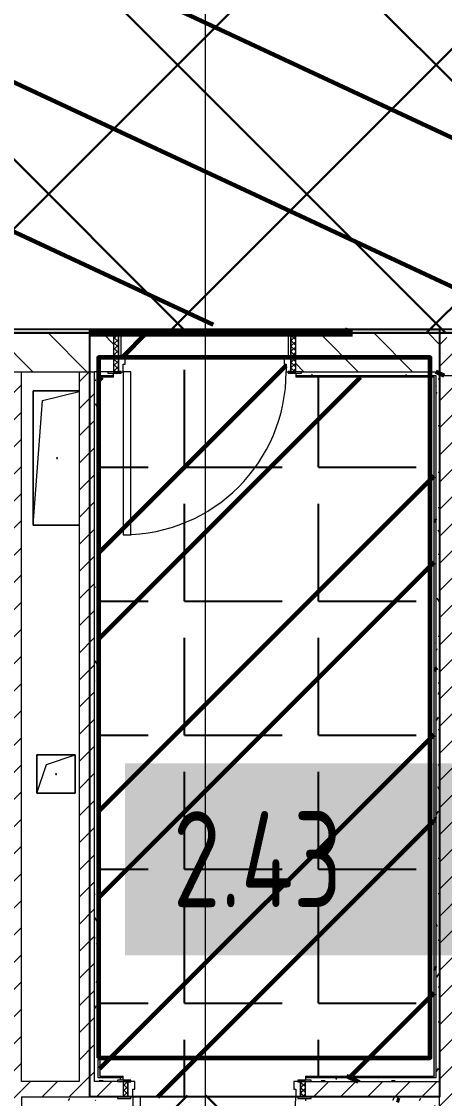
# Model space of a CAD drawing. Header units: millimetres. Extents: x -164500 to 426394, y -23753 to 102118.
# Drawn here: x 258522 to 260727, y 6611 to 12224 of the extents above; entities that cross this region are included whole.
import ezdxf
from ezdxf import colors
from ezdxf.entities.mleader import LeaderData, LeaderLine
from ezdxf.math import Vec2, Vec3

# ---------------------------------------------------------------- set-up
doc = ezdxf.new("R2010")
doc.units = ezdxf.units.MM
doc.linetypes.add('Осевая', pattern=[6350, 1270, -952.5, 3175, -952.5])
for name, color, linetype, lineweight in [('0) шлифовка', 5, 'Continuous', 60), ('196 1-3 этаж гидро изол', 6, 'Continuous', 60), ('284 стык. профилей', 1, 'Continuous', 120), ('5.2) Л-1 Линолеум', 100, 'Continuous', 30), ('9.1) Рулон', 30, 'Continuous', 30), ('A-DOOR-2', 7, 'Continuous', 5), ('A-DOOR-FRAM-2', 7, 'Continuous', 5), ('A-FLOR', 7, 'Continuous', 9), ('A-GENM', 7, 'Continuous', 9), ('A-WALL', 7, 'Continuous', 5), ('I-WALL', 7, 'Continuous', 5), ('Оси', 7, 'Continuous', 9), ('Оси-2', 7, 'Осевая', 9)]:
    doc.layers.add(name, color=color, linetype=linetype, lineweight=lineweight)
doc.layers.add('1.2) плитка КР3', color=160, linetype='Continuous')
doc.layers.add('A-AREA-PATT-2', color=7, linetype='Continuous', lineweight=5, true_color=0xcde0ef, transparency=1)
for name, color, linetype, lineweight, true_color in [('A-DOOR-1', 7, 'Continuous', 5, 0xc0c0c0), ('A-DOOR-FRAM-1', 7, 'Continuous', 5, 0xc0c0c0), ('A-WALL-1', 9, 'Continuous', 5, 0x808080), ('A-WALL-FNSH-1', 9, 'Continuous', 5, 0x808080)]:
    doc.layers.add(name, color=color, linetype=linetype, lineweight=lineweight, true_color=true_color)
doc.styles.add('СПДС', font='ГОСТ тип А.ttf', dxfattribs={"width": 0.9})
pattern_1 = [(155, (191173.1, 26480), (-297.8825, -638.811), [])]
pattern_2 = [(45, (148772.12, -0.94), (-70.71068, 70.71068), [])]
pattern_3 = [(0, (148772.123, -0.94), (243.84, 60.96), [20.117, -162.763, 20.117, -162.763, -975.36]), (0, (148772.123, -0.94), (243.84, 60.96), [-365.76, 20.117, -345.643, 20.117, -162.763, -426.72]), (0, (148772.123, -0.94), (243.84, 60.96), [-914.4, 20.117, -101.803, 20.117, -284.683]), (120, (148863.563, 29.54), (-174.71291, 180.691634), [20.117, -162.763, 20.117, -162.763, -975.36]), (120, (148863.563, 29.54), (-174.71291, 180.691634), [-365.76, 20.117, -345.643, 20.117, -162.763, -426.72]), (120, (148863.563, 29.54), (-174.71291, 180.691634), [-914.4, 20.117, -101.803, 20.117, -284.683]), (240, (148894.043, 151.46), (-69.12709, -241.651634), [20.117, -162.763, 20.117, -162.763, -975.36]), (240, (148894.043, 151.46), (-69.12709, -241.651634), [-365.76, 20.117, -345.643, 20.117, -162.763, -426.72]), (240, (148894.043, 151.46), (-69.12709, -241.651634), [-914.4, 20.117, -101.803, 20.117, -284.683])]

# ---------------------------------------------------------------- blocks, each defined once
blk = doc.blocks.new('GM_Отверстие прямоугольное _в плите_ - Отверстие-21985682-Объем проектирования 2 этажа')
at = {"layer": 'A-GENM'}
for p, q in [((-125, -350), (-125, 350)), ((-125, 350), (115, 350)), ((115, 350), (-125, 350)), ((-125, 350), (-125, -350)), ((-75, 300), (115, 347.5)), ((-125, -350), (-75, 300)), ((115, -350), (-125, -350)), ((-125, -350), (115, -350))]:
    blk.add_line(p, q, dxfattribs=at)
for start, end in [(360, 180), (180, 360)]:
    blk.add_arc((0, 0), 2.5, start, end, dxfattribs=at)
blk = doc.blocks.new('GM_Отверстие прямоугольное _в плите_ - Отверстие-21604341-Объем проектирования 2 этажа')
at = {"layer": 'A-GENM'}
for p, q in [((-100, -100), (-100, 100)), ((-100, 100), (100, 100)), ((100, 100), (-100, 100)), ((-100, 100), (-100, -100)), ((-50, 50), (100, 100)), ((100, 100), (100, -100)), ((100, -100), (100, 100)), ((-100, -100), (-50, 50)), ((100, -100), (-100, -100)), ((-100, -100), (100, -100))]:
    blk.add_line(p, q, dxfattribs=at)
for start, end in [(360, 180), (180, 360)]:
    blk.add_arc((0, 0), 2.5, start, end, dxfattribs=at)

msp = doc.modelspace()

# ---------------------------------------------------------------- hatches: boundary and pattern name
at = {"layer": '0) шлифовка', "true_color": 0x2776bb}
h = msp.add_hatch(dxfattribs=at)
h.set_pattern_fill('ANSI31', color=152, scale=222, angle=110)
h.set_pattern_definition([(155, (149298.1, 20823.34), (-297.8825, -638.811), [])])
h.paths.add_polyline_path([(269131.123, 13382.092), (247337.033, 13382.092), (247337.033, 11340), (249581.123, 11340), (249581.123, 10644.781), (270211.701, 10644.781), (270211.701, 12429), (269131.123, 12429)])
h = msp.add_hatch(dxfattribs=at)
h.set_pattern_fill('ANSI31', color=152, scale=222, angle=110)
h.set_pattern_definition(pattern_1)
h.paths.add_polyline_path([(269961.123, 10600), (269961.123, 10620), (260702.123, 10620), (260702.123, 10600)], flags=16)
h.paths.add_polyline_path([(260002.123, 6708), (260002.123, 6729), (259962.123, 6729), (259962.123, 6708)], flags=16)
h.paths.add_polyline_path([(259952.123, 10600), (259952.123, 10400), (259982.123, 10400), (260702.123, 10400), (268022.123, 10380), (267572.123, 10380), (267572.123, 10080), (260782.123, 10080), (260782.123, 10380), (260682.123, 10380), (260682.123, 6700), (260032.123, 6700), (260002.123, 6700), (260002.123, 6620), (260032.123, 6620), (260682.123, 6600), (260002.123, 6600), (259952.123, 6615), (259952.123, 6660), (259942.123, 6660), (259942.123, 6700), (259977.123, 6700), (260002.123, 6700), (260002.123, 6729), (260673.123, 6729), (260673.123, 10371), (259952.123, 10371), (259894.981, 10401), (259902.123, 10401), (259902.123, 10440), (259892.123, 10440), (259892.123, 10480), (259912.123, 10600)], flags=17)
h.paths.add_polyline_path([(259927.123, 10400), (259952.123, 10400), (260682.123, 10380), (259952.123, 10380), (259927.123, 10400), (259912.123, 10400), (259912.123, 10401), (259927.123, 10600)], flags=16)
h.paths.add_polyline_path([(259977.123, 6700), (259977.123, 6620), (259962.123, 6620), (259962.123, 6621), (259976.934, 6699), (259962.123, 6699), (259962.123, 6700)], flags=16)
h.paths.add_polyline_path([(259977.123, 6620), (259977.123, 6621), (259962.123, 6621), (259962.123, 6620)], flags=0)
h.paths.add_polyline_path([(262808.234, 10130), (262870.734, 10317.5), (263308.234, 10380), (263308.234, 10130)], flags=16)
h.paths.add_polyline_path([(263055.734, 10255, -1), (263060.734, 10255, -1)], flags=0)
h.paths.add_polyline_path([(264667.123, 10130), (264729.623, 10317.5), (265167.123, 10380), (265167.123, 10130)], flags=16)
h.paths.add_polyline_path([(264914.623, 10255, -1), (264919.623, 10255, -1)], flags=0)
h.paths.add_polyline_path([(267677.123, 8562.5), (267927.123, 8562.5), (267927.123, 8312.5), (267677.123, 8312.5)], flags=16)
h.paths.add_polyline_path([(267799.623, 8437.5, -1), (267804.623, 8437.5, -1)], flags=0)
h = msp.add_hatch(dxfattribs=at)
h.set_pattern_fill('ANSI31', color=152, scale=222, angle=110)
h.set_pattern_definition(pattern_1)
h.paths.add_polyline_path([(269961.123, 10600), (269961.123, 10620), (260702.123, 10620), (260702.123, 10600)], flags=16)
h.paths.add_polyline_path([(259952.123, 10621), (259952.123, 10608), (259982.123, 10608), (269961.123, 10621)], flags=17)
at = {"layer": '1.2) плитка КР3'}
h = msp.add_hatch(dxfattribs=at)
h.set_pattern_fill('ANGLE', color=256, scale=100)
h.set_pattern_definition([(0, (241211.1, 10599.06), (0, 698.5), [508, -190.5]), (90, (241211.1, 10599.06), (-698.5, 4e-14), [508, -190.5])])
h.paths.add_polyline_path([(259902.123, 10439.059), (259892.123, 10439.059), (259892.123, 10479.059), (259912.123, 10479.059), (259912.123, 10599.059), (259042.123, 10599.059), (259042.123, 10479.059), (259062.123, 10479.059), (259062.123, 10439.059), (259050.123, 10391.059), (259002.123, 10391.059), (259002.123, 10370.059), (258931.123, 10370.059), (258931.123, 6728.059), (259052.123, 6728.059), (259107.361, 6699.059), (259112.123, 6699.059), (259112.123, 6659.059), (259102.123, 6619.059), (259952.123, 6619.059), (259952.123, 6659.059), (259942.123, 6659.059), (259942.123, 6699.059), (259962.123, 6699.059), (259962.123, 6707.059), (260002.123, 6707.059), (260002.123, 6728.059), (260673.123, 6728.059), (260673.123, 10370.059), (259952.123, 10370.059), (259894.981, 10400.059), (259902.123, 10400.059)])
at = {"layer": '196 1-3 этаж гидро изол'}
h = msp.add_hatch(dxfattribs=at)
h.set_pattern_fill('ANSI32', color=256, scale=100)
h.set_pattern_definition([(45, (241211.1, 10599.1), (-673.52, 673.52), []), (45, (241660.1, 10599.1), (-673.52, 673.52), [])])
h.paths.add_polyline_path([(259902.123, 10439.059), (259892.123, 10439.059), (259892.123, 10479.059), (259912.123, 10479.059), (259912.123, 10599.059), (259042.123, 10599.059), (259042.123, 10479.059), (259062.123, 10479.059), (259062.123, 10439.059), (259050.123, 10391.059), (259002.123, 10391.059), (259002.123, 10370.059), (258931.123, 10370.059), (258931.123, 6728.059), (259052.123, 6728.059), (259107.361, 6699.059), (259112.123, 6699.059), (259112.123, 6659.059), (259102.123, 6619.059), (259952.123, 6619.059), (259952.123, 6659.059), (259942.123, 6659.059), (259942.123, 6699.059), (259962.123, 6699.059), (259962.123, 6707.059), (260002.123, 6707.059), (260002.123, 6728.059), (260673.123, 6728.059), (260673.123, 10370.059), (259952.123, 10370.059), (259894.981, 10400.059), (259902.123, 10400.059)])
at = {"layer": '5.2) Л-1 Линолеум'}
h = msp.add_hatch(dxfattribs=at)
h.set_pattern_fill('ANSI37', color=256, scale=300)
h.set_pattern_definition([(45, (233742.1, 26815), (-673.52, 673.52), []), (135, (233742.1, 26815), (-673.52, -673.52), [])])
h.paths.add_polyline_path([(269110.123, 13358.059), (267681.572, 13358.059), (264084.683, 13358.059), (264084.683, 13357.059), (264084.566, 13357.059), (262884.801, 13357.059), (262616.689, 13357.059), (262558.977, 13357.059), (261416.689, 13357.059), (247472.123, 13358.059), (247472.123, 13199.058), (247472.123, 11320.058), (249581.123, 11320.058), (249581.123, 10600.059), (252396.123, 10600.059), (263233.261, 10600.059), (263233.261, 10601.059), (264224.33, 10601.059), (264934.694, 10600.934), (264934.694, 10601.059), (265456.354, 10601.059), (269940.123, 10600.059), (269940.123, 12408.059), (269110.123, 12408.059)])
h = msp.add_hatch(dxfattribs=at)
h.set_pattern_fill('ANSI37', color=256, scale=300)
h.set_pattern_definition([(45, (205553.1, 26879), (-673.519, 673.519), []), (135, (205553.1, 26879), (-673.519, -673.519), [])])
h.paths.add_polyline_path([(260681.123, 6625.74), (258543.123, 6625.74), (258543.123, 5181.74), (258543.123, 197.74), (261281.123, 197.74), (261281.123, 547.74), (261663.123, 547.74), (261663.123, 197.74), (263951.123, 197.74), (263951.123, 547.74), (264423.123, 547.74), (264423.123, 197.74), (268102.123, 197.74), (268102.123, 1496.74), (268102.123, 1551.74), (268062.123, 1551.74), (268062.123, 1496.74), (268054.123, 1496.74), (268054.123, 1566.74), (268062.123, 1601.74), (268102.123, 1601.74), (268102.123, 2901.74), (268062.123, 2901.74), (268062.123, 2936.74), (268054.123, 2936.74), (268054.123, 3006.74), (268062.123, 3006.74), (268062.123, 2951.74), (268102.123, 2951.74), (268102.123, 3006.74), (268102.123, 5185.74), (267202.123, 5185.74), (260681.123, 5185.74)])
at = {"layer": 'A-AREA-PATT-2'}
h = msp.add_hatch(color=256, dxfattribs=at)
h.paths.add_polyline_path([(258926.623, 6723.559), (259052.123, 6723.559), (259051.731, 6728.059), (258931.123, 6728.059), (258931.123, 10370.059), (259002.123, 10370.059), (259001.461, 10374.559), (258926.623, 10374.559), (258926.623, 6725.184)])
h.paths.add_polyline_path([(260677.623, 6723.559), (260677.623, 10374.559), (259952.123, 10374.559), (259952.515, 10370.059), (260673.123, 10370.059), (260673.123, 6728.059), (260002.123, 6728.059), (260002.123, 6723.559), (260673.123, 6723.559)])
at = {"layer": 'A-DOOR-2'}
h = msp.add_hatch(dxfattribs=at)
h.set_pattern_fill('FP_33', color=256, angle=180, style=0, pattern_type=2)
h.set_pattern_definition([(315, (257663.212, 10334.374), (14.14214, 14.14214), []), (45, (257663.212, 10334.374), (-14.14214, 14.14214), [])])
h.paths.add_polyline_path([(259027.123, 10399.059), (259027.123, 10599.059), (259002.123, 10599.059), (259002.123, 10399.059)])
h = msp.add_hatch(dxfattribs=at)
h.set_pattern_fill('FP_35', color=256, angle=180, style=0, pattern_type=2)
h.set_pattern_definition([(315, (257713.212, 6554.374), (14.14214, 14.14214), []), (45, (257713.212, 6554.374), (-14.14214, 14.14214), [])])
h.paths.add_polyline_path([(259052.123, 6619.059), (259077.123, 6620.039), (259077.123, 6699.059), (259052.123, 6699.059)])
at = {"layer": 'A-DOOR-FRAM-2'}
h = msp.add_hatch(dxfattribs=at)
h.set_pattern_fill('FP_34', color=256, angle=180, style=0, pattern_type=2)
h.set_pattern_definition([(225, (259786.007, 10334.374), (14.1421, -14.1421), []), (315, (259786.007, 10334.374), (14.1421, 14.1421), [])])
h.paths.add_polyline_path([(259927.123, 10399.059), (259952.123, 10400.492), (259952.123, 10599.059), (259927.123, 10599.059), (259927.123, 10400.059)])
h = msp.add_hatch(dxfattribs=at)
h.set_pattern_fill('FP_36', color=256, angle=180, style=0, pattern_type=2)
h.set_pattern_definition([(225, (259836.007, 6554.374), (14.1421, -14.1421), []), (315, (259836.007, 6554.374), (14.1421, 14.1421), [])])
h.paths.add_polyline_path([(259977.123, 6619.059), (260002.123, 6619.059), (260002.123, 6699.059), (259977.123, 6698.323), (259977.123, 6619.795)])
at = {"layer": 'I-WALL'}
h = msp.add_hatch(dxfattribs=at)
h.set_pattern_fill('FP_191', color=256, style=0, pattern_type=2)
h.set_pattern_definition(pattern_3)
h.paths.add_polyline_path([(259982.123, 10599.059), (269962.123, 10599.059), (269960.123, 10619.059), (259952.123, 10619.059), (259952.123, 10607.059), (259982.123, 10607.059)])
h.paths.add_polyline_path([(249581.123, 10599.059), (252387.123, 10599.059), (252387.123, 10607.059), (252417.123, 10607.059), (252417.123, 10619.059), (249602.123, 10619.059)])
h.paths.add_polyline_path([(249581.123, 10599.059), (249601.123, 10619.059), (249581.123, 10619.059)])
h.paths.add_polyline_path([(255902.123, 10599.059), (256422.123, 10599.059), (256422.123, 10607.059), (256477.123, 10607.059), (256477.123, 10619.059), (253867.123, 10619.059), (253867.123, 10607.059), (253897.123, 10607.059), (253897.123, 10599.059), (255882.123, 10599.059)])
h.paths.add_polyline_path([(258972.123, 10599.059), (258972.123, 10607.059), (259002.123, 10607.059), (259002.123, 10619.059), (257877.123, 10619.059), (257877.123, 10607.059), (257932.123, 10607.059), (257932.123, 10599.059), (258822.123, 10599.059)])
h = msp.add_hatch(dxfattribs=at)
h.set_pattern_fill('FP_23', color=256, style=0, pattern_type=2)
h.set_pattern_definition([(135, (148772.12, -0.94), (-141.42136, -141.42136), [])])
h.paths.add_polyline_path([(269942.213, 10399.059), (269982.123, 10399.059), (269982.123, 10599.059), (268102.123, 10599.059), (268102.123, 10399.059), (269580.845, 10399.059)])
h.paths.add_polyline_path([(260458.226, 10399.059), (260702.123, 10399.059), (260702.123, 10599.059), (259952.123, 10599.059), (259952.123, 10399.059), (260450.736, 10399.059)])
h.paths.add_polyline_path([(258822.123, 10399.059), (259002.123, 10399.059), (259002.123, 10599.059), (257877.123, 10599.059), (257877.123, 10399.059), (258739.83, 10399.059)])
h.paths.add_polyline_path([(256122.123, 10399.059), (256477.123, 10399.059), (256477.123, 10599.059), (256122.123, 10599.059)])
h = msp.add_hatch(dxfattribs=at)
h.set_pattern_fill('FP_1', color=256, style=0, pattern_type=2)
h.set_pattern_definition([(45, (148772.12, -0.94), (-114.04925, 114.04925), []), (45, (148886.17, -0.94), (-114.04925, 114.04925), [201.612, -40.322, 6.706, -33.617])])
h.paths.add_polyline_path([(261630.767, 10379.059), (268102.123, 10379.059), (268102.123, 10599.059), (260702.123, 10599.059), (260702.123, 10379.059), (261497.529, 10379.059)])
h = msp.add_hatch(dxfattribs=at)
h.set_pattern_fill('FP_22', color=256, style=0, pattern_type=2)
h.set_pattern_definition(pattern_2)
h.paths.add_polyline_path([(258522.123, 99.059), (258522.123, 3754.059), (258442.123, 3754.059), (258442.123, 99.059)])
h.paths.add_polyline_path([(258522.123, 5154.059), (258522.123, 10399.059), (258442.123, 10399.059), (258442.123, 5154.059), (258492.123, 5154.059)])
h = msp.add_hatch(dxfattribs=at)
h.set_pattern_fill('FP_22', color=256, style=0, pattern_type=2)
h.set_pattern_definition(pattern_2)
h.paths.add_polyline_path([(258822.123, 6699.059), (258902.123, 6699.059), (258902.123, 10399.059), (258822.123, 10399.059), (258822.123, 6746.683)])
h = msp.add_hatch(dxfattribs=at)
h.set_pattern_fill('FP_191', color=256, style=0, pattern_type=2)
h.set_pattern_definition(pattern_3)
h.paths.add_polyline_path([(259952.123, 10379.059), (260702.123, 10379.059), (260702.123, 10399.059), (259982.123, 10398.237), (259982.123, 10391.059), (259952.123, 10391.059)])
h.paths.add_polyline_path([(259001.583, 10379.059), (259002.123, 10379.059), (259001.907, 10391.059), (258972.123, 10392.743), (258972.123, 10399.059), (258902.123, 10399.059), (258902.123, 10379.059), (258972.123, 10379.059)])
h = msp.add_hatch(dxfattribs=at)
h.set_pattern_fill('FP_191', color=256, style=0, pattern_type=2)
h.set_pattern_definition(pattern_3)
h.paths.add_polyline_path([(258902.123, 6719.059), (258922.123, 6719.059), (258922.123, 10379.059), (258902.123, 10378.006), (258902.123, 6746.683)])
h = msp.add_hatch(dxfattribs=at)
h.set_pattern_fill('FP_191', color=256, style=0, pattern_type=2)
h.set_pattern_definition(pattern_3)
h.paths.add_polyline_path([(260702.123, 6699.059), (260702.123, 10379.059), (260682.123, 10379.059), (260682.123, 6699.059)])
h = msp.add_hatch(dxfattribs=at)
h.set_pattern_fill('FP_22', color=256, style=0, pattern_type=2)
h.set_pattern_definition(pattern_2)
h.paths.add_polyline_path([(260782.123, 5399.059), (260782.123, 10379.059), (260702.123, 10379.059), (260702.123, 5399.059)])
h = msp.add_hatch(dxfattribs=at)
h.set_pattern_fill('FP_22', color=256, style=0, pattern_type=2)
h.set_pattern_definition(pattern_2)
h.paths.add_polyline_path([(260697.417, 6619.059), (260702.123, 6619.059), (260702.123, 6699.059), (260002.123, 6699.059), (260002.123, 6619.059), (260682.123, 6619.059)])
h.paths.add_polyline_path([(258822.123, 6619.059), (259052.123, 6619.059), (259052.123, 6699.059), (258522.123, 6699.059), (258523.853, 6619.059), (258739.83, 6619.059)])
h = msp.add_hatch(dxfattribs=at)
h.set_pattern_fill('FP_191', color=256, style=0, pattern_type=2)
h.set_pattern_definition(pattern_3)
h.paths.add_polyline_path([(258931.123, 6699.059), (259022.123, 6699.059), (259022.123, 6707.059), (259052.123, 6707.059), (259051.853, 6719.059), (258902.123, 6719.059), (258902.123, 6699.059), (258922.123, 6699.059)])
h.paths.add_polyline_path([(260032.123, 6699.059), (260682.123, 6699.059), (260682.123, 6719.059), (260002.123, 6719.059), (260003.637, 6707.059), (260032.123, 6707.059), (260032.123, 6699.941)])
h = msp.add_hatch(dxfattribs=at)
h.set_pattern_fill('FP_191', color=256, style=0, pattern_type=2)
h.set_pattern_definition(pattern_3)
h.paths.add_polyline_path([(260702.123, 6619.059), (260682.123, 6599.059), (260702.123, 6599.059)])
h.paths.add_polyline_path([(260681.123, 6599.059), (260702.123, 6619.059), (260032.123, 6618.175), (260032.123, 6611.059), (260002.123, 6611.059), (260002.123, 6599.059), (260671.846, 6599.059)])
h.paths.add_polyline_path([(259002.123, 6599.059), (259052.123, 6599.059), (259052.123, 6611.059), (259022.123, 6611.059), (259022.123, 6619.059), (258522.123, 6619.059), (258524.285, 6599.059), (258902.123, 6599.059)])

# ---------------------------------------------------------------- linework, layer by layer
at = {"layer": '1.2) плитка КР3'}
for points in [[(233742.123, 13389.059), (269982.123, 13389.059), (269982.123, 10599.059), (233742.123, 10599.059)], [(258878.617, 10620.059), (260702.123, 10620.059), (260702.123, 6619.059), (258878.617, 6619.059)]]:
    msp.add_lwpolyline(points, close=True, dxfattribs=at)
at = {"layer": '196 1-3 этаж гидро изол'}
msp.add_lwpolyline([(258922.625, 6822.618), (260652.625, 6822.618), (260652.625, 10473.618), (258922.625, 10473.618)], close=True, dxfattribs=at)
at = {"layer": '284 стык. профилей'}
msp.add_lwpolyline([(258878.617, 10600), (260248.497, 10600)], dxfattribs=at)
at = {"layer": 'A-DOOR-1'}
for p, q in [((259092.123, 10399.059), (259052.123, 10399.059)), ((259052.123, 10399.059), (259052.123, 9549.059)), ((259092.123, 9549.059), (259092.123, 10399.059)), ((259052.123, 9549.059), (259092.123, 9549.059)), ((259142.123, 6619.059), (259102.123, 6619.059)), ((259102.123, 6619.059), (259102.123, 5769.059)), ((259142.123, 5769.059), (259142.123, 6619.059))]:
    msp.add_line(p, q, dxfattribs=at)
for centre in [(259052.123, 10399.059), (259102.123, 6619.059)]:
    msp.add_arc(centre, 850, 270, 0, dxfattribs=at)
at = {"layer": 'A-DOOR-FRAM-1'}
for p, q in [((259042.123, 10607.059), (258972.123, 10607.059)), ((258972.123, 10607.059), (258972.123, 10599.059)), ((258972.123, 10599.059), (259042.123, 10599.059)), ((259027.123, 10599.059), (259002.123, 10599.059)), ((259002.123, 10599.059), (259002.123, 10399.059)), ((259027.123, 10399.059), (259027.123, 10599.059)), ((259042.123, 10599.059), (259027.123, 10599.059)), ((259027.123, 10599.059), (259027.123, 10479.059)), ((259042.123, 10599.059), (259042.123, 10607.059)), ((259042.123, 10479.059), (259042.123, 10599.059)), ((259912.123, 10607.059), (259912.123, 10599.059)), ((259982.123, 10607.059), (259912.123, 10607.059)), ((259912.123, 10599.059), (259912.123, 10479.059)), ((259927.123, 10599.059), (259912.123, 10599.059)), ((259912.123, 10599.059), (259982.123, 10599.059)), ((259927.123, 10599.059), (259927.123, 10399.059)), ((259952.123, 10599.059), (259927.123, 10599.059)), ((259927.123, 10479.059), (259927.123, 10599.059)), ((259952.123, 10399.059), (259952.123, 10599.059)), ((259982.123, 10599.059), (259982.123, 10607.059)), ((259062.123, 10479.059), (259027.123, 10479.059)), ((259027.123, 10479.059), (259027.123, 10399.059)), ((259027.123, 10479.059), (259042.123, 10479.059)), ((259062.123, 10439.059), (259062.123, 10479.059)), ((259927.123, 10479.059), (259892.123, 10479.059)), ((259892.123, 10479.059), (259892.123, 10439.059)), ((259912.123, 10479.059), (259927.123, 10479.059)), ((259927.123, 10399.059), (259927.123, 10479.059)), ((259042.123, 10399.059), (258972.123, 10399.059)), ((258972.123, 10399.059), (258972.123, 10391.059)), ((258972.123, 10391.059), (259042.123, 10391.059)), ((259002.123, 10399.059), (259027.123, 10399.059)), ((259042.123, 10400.059), (259027.123, 10400.059)), ((259027.123, 10400.059), (259027.123, 10399.059)), ((259027.123, 10399.059), (259052.123, 10399.059)), ((259027.123, 10399.059), (259042.123, 10399.059)), ((259042.123, 10399.059), (259042.123, 10400.059)), ((259042.123, 10391.059), (259042.123, 10399.059)), ((259052.123, 10399.059), (259052.123, 10439.059)), ((259052.123, 10439.059), (259062.123, 10439.059)), ((259892.123, 10439.059), (259902.123, 10439.059)), ((259902.123, 10439.059), (259902.123, 10399.059)), ((259902.123, 10399.059), (259927.123, 10399.059)), ((259912.123, 10400.059), (259912.123, 10399.059)), ((259927.123, 10400.059), (259912.123, 10400.059)), ((259912.123, 10399.059), (259927.123, 10399.059)), ((259912.123, 10399.059), (259912.123, 10391.059)), ((259982.123, 10399.059), (259912.123, 10399.059)), ((259912.123, 10391.059), (259982.123, 10391.059)), ((259927.123, 10399.059), (259927.123, 10400.059)), ((259927.123, 10399.059), (259952.123, 10399.059)), ((259982.123, 10391.059), (259982.123, 10399.059)), ((259092.123, 6707.059), (259022.123, 6707.059)), ((259022.123, 6707.059), (259022.123, 6699.059)), ((259022.123, 6699.059), (259092.123, 6699.059)), ((259077.123, 6699.059), (259052.123, 6699.059)), ((259052.123, 6699.059), (259052.123, 6619.059)), ((259112.123, 6699.059), (259077.123, 6699.059)), ((259077.123, 6699.059), (259077.123, 6619.059)), ((259077.123, 6619.059), (259077.123, 6699.059)), ((259092.123, 6699.059), (259077.123, 6699.059)), ((259077.123, 6699.059), (259077.123, 6698.059)), ((259077.123, 6698.059), (259092.123, 6698.059)), ((259092.123, 6699.059), (259092.123, 6707.059)), ((259092.123, 6698.059), (259092.123, 6699.059)), ((259112.123, 6659.059), (259112.123, 6699.059)), ((259977.123, 6699.059), (259942.123, 6699.059)), ((259942.123, 6699.059), (259942.123, 6659.059)), ((259962.123, 6707.059), (259962.123, 6699.059)), ((260032.123, 6707.059), (259962.123, 6707.059)), ((259962.123, 6699.059), (259962.123, 6698.059)), ((259977.123, 6699.059), (259962.123, 6699.059)), ((259962.123, 6699.059), (260032.123, 6699.059)), ((259962.123, 6698.059), (259977.123, 6698.059)), ((259977.123, 6619.059), (259977.123, 6699.059)), ((259977.123, 6699.059), (259977.123, 6619.059)), ((260002.123, 6699.059), (259977.123, 6699.059)), ((259977.123, 6698.059), (259977.123, 6699.059)), ((260002.123, 6619.059), (260002.123, 6699.059)), ((260032.123, 6699.059), (260032.123, 6707.059)), ((259102.123, 6619.059), (259102.123, 6659.059)), ((259102.123, 6659.059), (259112.123, 6659.059)), ((259942.123, 6659.059), (259952.123, 6659.059)), ((259952.123, 6659.059), (259952.123, 6619.059)), ((259092.123, 6619.059), (259022.123, 6619.059)), ((259022.123, 6619.059), (259022.123, 6611.059)), ((259022.123, 6611.059), (259092.123, 6611.059)), ((259052.123, 6619.059), (259077.123, 6619.059)), ((259092.123, 6620.059), (259077.123, 6620.059)), ((259077.123, 6620.059), (259077.123, 6619.059)), ((259077.123, 6619.059), (259102.123, 6619.059)), ((259077.123, 6619.059), (259092.123, 6619.059)), ((259092.123, 6619.059), (259092.123, 6620.059)), ((259092.123, 6611.059), (259092.123, 6619.059)), ((259952.123, 6619.059), (259977.123, 6619.059)), ((259962.123, 6620.059), (259962.123, 6619.059)), ((259977.123, 6620.059), (259962.123, 6620.059)), ((259962.123, 6619.059), (259977.123, 6619.059)), ((259962.123, 6619.059), (259962.123, 6611.059)), ((260032.123, 6619.059), (259962.123, 6619.059)), ((259962.123, 6611.059), (260032.123, 6611.059)), ((259977.123, 6619.059), (259977.123, 6620.059)), ((259977.123, 6619.059), (260002.123, 6619.059)), ((260032.123, 6611.059), (260032.123, 6619.059))]:
    msp.add_line(p, q, dxfattribs=at)
at = {"layer": 'A-FLOR'}
for p, q in [((258972.123, 10600), (258739.83, 10600)), ((258972.123, 10599.059), (258739.83, 10599.059)), ((259912.123, 10600), (259042.123, 10600)), ((259912.123, 10599.059), (259042.123, 10599.059)), ((259142.123, 6620), (259952.123, 6620)), ((259142.123, 6619.059), (259952.123, 6619.059))]:
    msp.add_line(p, q, dxfattribs=at)
at = {"layer": 'A-WALL'}
for p, q in [((269962.123, 10619.059), (259952.123, 10619.059)), ((260702.123, 10599.059), (260702.123, 6699.059)), ((258902.123, 6699.059), (258902.123, 10399.059)), ((258972.123, 10399.059), (258902.123, 10399.059)), ((259982.123, 10399.059), (260702.123, 10399.059)), ((259022.123, 6699.059), (258902.123, 6699.059)), ((260032.123, 6699.059), (260702.123, 6699.059)), ((258522.123, 6619.059), (259022.123, 6619.059)), ((258522.123, 6619.059), (258522.123, 5209.059)), ((260032.123, 6619.059), (260702.123, 6619.059)), ((260702.123, 5179.059), (260702.123, 6619.059))]:
    msp.add_line(p, q, dxfattribs=at)
at = {"layer": 'A-WALL-1'}
for p, q in [((259002.123, 10619.059), (257877.123, 10619.059)), ((259002.123, 10607.059), (259002.123, 10619.059)), ((259952.123, 10619.059), (259952.123, 10607.059)), ((258739.83, 10599.059), (258017.095, 10599.059)), ((269982.123, 10599.059), (259982.123, 10599.059)), ((258422.123, 10399.059), (258902.123, 10399.059)), ((258522.123, 6699.059), (258522.123, 10399.059)), ((258822.123, 10399.059), (258822.123, 6699.059)), ((259002.123, 10379.059), (259002.123, 10391.059)), ((259952.123, 10391.059), (259952.123, 10379.059)), ((260702.123, 10379.059), (268022.123, 10379.059)), ((258822.123, 6699.059), (258522.123, 6699.059)), ((259052.123, 6707.059), (259052.123, 6719.059)), ((260002.123, 6719.059), (260002.123, 6707.059)), ((260002.123, 6611.059), (260002.123, 6599.059))]:
    msp.add_line(p, q, dxfattribs=at)
at = {"layer": 'A-WALL-FNSH-1'}
for p, q in [((259002.123, 10620.059), (257877.123, 10620.059)), ((259002.123, 10619.059), (259002.123, 10620.059)), ((269961.123, 10620.059), (259952.123, 10620.059)), ((259952.123, 10620.059), (259952.123, 10619.059))]:
    msp.add_line(p, q, dxfattribs=at)
at = {"layer": 'I-WALL'}
for p, q in [((258922.123, 10379.059), (259002.123, 10379.059)), ((258922.123, 6719.059), (258922.123, 10379.059)), ((259002.123, 10370.059), (258931.123, 10370.059)), ((258931.123, 10370.059), (258931.123, 6728.059)), ((259002.123, 10370.059), (259002.123, 10379.059)), ((259952.123, 10379.059), (260682.123, 10379.059)), ((259952.123, 10379.059), (259952.123, 10370.059)), ((260673.123, 10370.059), (259952.123, 10370.059)), ((260673.123, 6728.059), (260673.123, 10370.059)), ((260682.123, 10379.059), (260682.123, 6719.059)), ((259052.123, 6719.059), (258922.123, 6719.059)), ((258931.123, 6728.059), (259052.123, 6728.059)), ((259052.123, 6719.059), (259052.123, 6728.059)), ((260002.123, 6728.059), (260673.123, 6728.059)), ((260002.123, 6728.059), (260002.123, 6719.059)), ((260682.123, 6719.059), (260002.123, 6719.059))]:
    msp.add_line(p, q, dxfattribs=at)
at = {"layer": 'Оси'}
msp.add_lwpolyline([(259482.123, -1907.2), (259482.123, 3092.8), (259482.123, 17027.345), (259482.123, 22027.345)], dxfattribs=at)
at = {"layer": 'Оси-2'}
msp.add_line((259482.123, 3093.741), (259482.123, 17028.287), dxfattribs=at)

# ---------------------------------------------------------------- block references
at = {"layer": 'A-GENM'}
for name, p in [('GM_Отверстие прямоугольное _в плите_ - Отверстие-21985682-Объем проектирования 2 этажа', (258707.123, 9948.679)), ('GM_Отверстие прямоугольное _в плите_ - Отверстие-21604341-Объем проектирования 2 этажа', (258702.172, 8301.49))]:
    msp.add_blockref(name, p, dxfattribs=at)

# ---------------------------------------------------------------- texts
at = {"insert": (259311.881, 8107.862), "char_height": 500, "width": 1370.88562, "attachment_point": 1, "style": 'СПДС', "bg_fill": 1, "box_fill_scale": 1.5, "bg_fill_color": 7, "bg_fill_true_color": 16777215, "bg_fill_transparency": 0}
msp.add_mtext('2.43', dxfattribs=at)

# ---------------------------------------------------------------- leaders
at = {"layer": '9.1) Рулон', "color": 250, "lineweight": 30}
ml = msp.add_multileader_mtext('Standard', dxfattribs=at)
ml.set_content('Линолеум, ширина рулона 2 м, \\PДлина рулона 20,5 м = одна полоса 20,22 м + обрезок 0,28 м.\\PК закупке 2 рулонов (82,0 м2)   ', color=250, style='СПДС')
ml.set_leader_properties()
ml.build(insert=Vec2(0, 0))
ml.multileader.update_dxf_attribs({"arrow_head_size": 400})
ctx = ml.context
ctx.base_point, ctx.char_height, ctx.arrow_head_size, ctx.plane_origin = Vec3(260188.04, 25965.989), 700, 400, Vec3(274914.882, 24460.923)
notes = []
notes.append((ctx, [(1, (1, 1, 0), (260180.04, 25965.989), (1, 0), 8, [(0, [(260040.424, 20211.09)], 0, [])])]))
ctx.mtext.insert, ctx.mtext.flow_direction = Vec3(260190.04, 26420.989), 5
for ctx, leaders in notes:
    for number, flags, end, landing, length, lines in leaders:
        leader = LeaderData()
        leader.index, (leader.has_last_leader_line, leader.has_dogleg_vector, leader.attachment_direction) = number, flags
        leader.last_leader_point, leader.dogleg_vector, leader.dogleg_length = Vec3(end), Vec3(landing), length
        for number, points, colour, breaks in lines:
            line = LeaderLine()
            line.index, line.vertices, line.color, line.breaks = number, Vec3.list(points), colors.encode_raw_color(colour), breaks
            leader.lines.append(line)
        ctx.leaders.append(leader)

doc.saveas('drawing.dxf')
